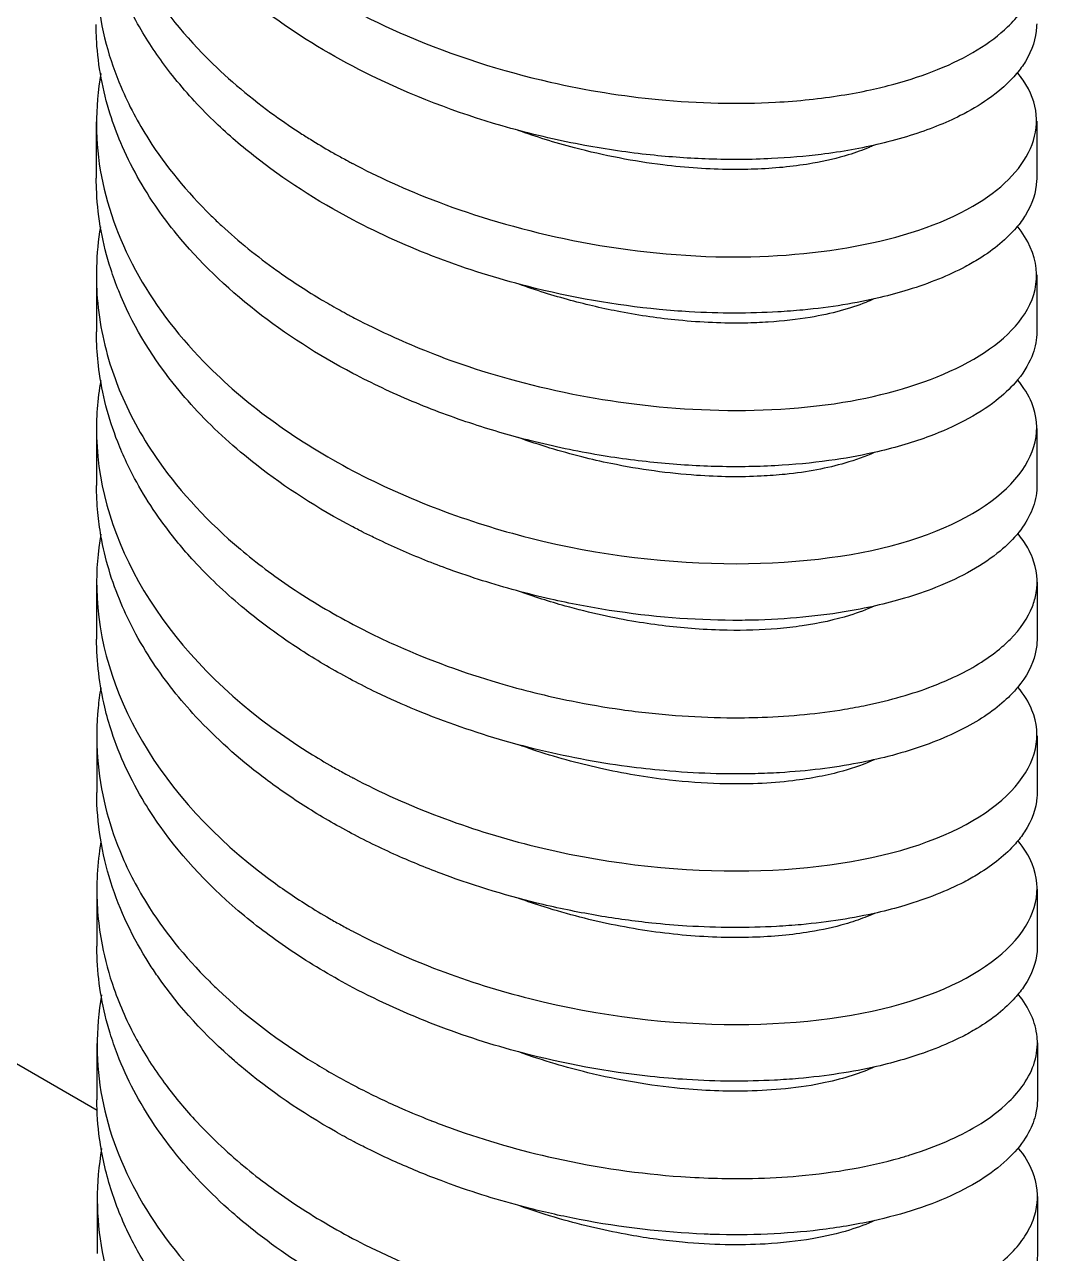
# Model space of a CAD drawing. Header units: millimetres. Extents: x 129 to 6329, y 33 to 3553.
# Drawn here: x 5157.69 to 5179.59, y 2948.26 to 2974.4 of the extents above; entities that cross this region are included whole.
import ezdxf

# ---------------------------------------------------------------- set-up
doc = ezdxf.new("R2010")
doc.units = ezdxf.units.MM
doc.layers.add('vistasIsometricas', color=255, linetype='Continuous')

msp = doc.modelspace()

# ---------------------------------------------------------------- linework, layer by layer
at = {"layer": 'vistasIsometricas', "extrusion": (1e-16, 0.816497, 0.57735)}
for p, q in [((5159.215, 2972.328), (5159.216, 2971.132)), ((5179.215, 2972.343), (5179.216, 2971.147)), ((5176.717, 2970.029), (5176.717, 2970.029)), ((5159.218, 2969.061), (5159.218, 2967.865)), ((5179.218, 2969.076), (5179.218, 2967.88)), ((5159.22, 2965.794), (5159.221, 2964.598)), ((5179.22, 2965.808), (5179.221, 2964.612)), ((5159.235, 2951.304), (5135.016, 2965.263)), ((5159.222, 2962.526), (5159.223, 2961.33)), ((5179.222, 2962.541), (5179.223, 2961.345)), ((5176.724, 2960.227), (5176.724, 2960.227)), ((5159.225, 2959.259), (5159.226, 2958.063)), ((5179.225, 2959.273), (5179.226, 2958.078)), ((5176.726, 2956.959), (5176.726, 2956.959)), ((5159.227, 2955.992), (5159.228, 2954.796)), ((5179.227, 2956.006), (5179.228, 2954.81)), ((5176.729, 2953.692), (5176.729, 2953.692)), ((5159.229, 2952.724), (5159.23, 2951.528)), ((5179.229, 2952.739), (5179.23, 2951.543)), ((5159.421, 2951.196), (5159.421, 2951.196)), ((5176.731, 2950.425), (5176.731, 2950.425)), ((5159.232, 2949.457), (5159.233, 2948.261)), ((5179.232, 2949.471), (5179.233, 2948.276))]:
    msp.add_line(p, q, dxfattribs=at)
at = {"layer": 'vistasIsometricas'}
for points, knots in [([(5159.295, 2983.166), (5159.241, 2982.849), (5159.212, 2982.53), (5159.205, 2981.964), (5159.217, 2981.717), (5159.273, 2981.205), (5159.318, 2980.941), (5159.477, 2980.279), (5159.611, 2979.885), (5159.933, 2979.161), (5160.111, 2978.832), (5160.527, 2978.175), (5160.767, 2977.85), (5161.289, 2977.235), (5161.567, 2976.945), (5162.344, 2976.222), (5162.875, 2975.809), (5164.183, 2974.945), (5164.983, 2974.52), (5166.805, 2973.74), (5167.832, 2973.412), (5169.641, 2973.001), (5170.413, 2972.878), (5172.033, 2972.722), (5172.871, 2972.705), (5174.148, 2972.775), (5174.616, 2972.824), (5175.271, 2972.929), (5175.478, 2972.968), (5175.85, 2973.049), (5176.016, 2973.089), (5176.511, 2973.223), (5176.823, 2973.327), (5177.421, 2973.569), (5177.703, 2973.709), (5178.202, 2974.013), (5178.417, 2974.177), (5178.706, 2974.455), (5178.802, 2974.564), (5179.115, 2974.994), (5179.225, 2975.329), (5179.199, 2975.973), (5179.082, 2976.279), (5178.843, 2976.596), (5178.824, 2976.621), (5178.803, 2976.646)], [0.986184, 0.986184, 0.986184, 0.986184, 1.049109, 1.049109, 1.097887, 1.097887, 1.150325, 1.150325, 1.230075, 1.230075, 1.2993, 1.2993, 1.371016, 1.371016, 1.439399, 1.439399, 1.54825, 1.54825, 1.687071, 1.687071, 1.847913, 1.847913, 1.967292, 1.967292, 2.103686, 2.103686, 2.188011, 2.188011, 2.228727, 2.228727, 2.263426, 2.263426, 2.335534, 2.335534, 2.414435, 2.414435, 2.494312, 2.494312, 2.543727, 2.543727, 2.684457, 2.684457, 2.813941, 2.813941, 2.825064, 2.825064, 2.825064, 2.825064]), ([(5179.214, 2974.414), (5179.214, 2974.394), (5179.213, 2974.373), (5179.201, 2974.103), (5179.121, 2973.855), (5178.921, 2973.528), (5178.859, 2973.442), (5178.627, 2973.164), (5178.42, 2972.98), (5177.997, 2972.686), (5177.803, 2972.571), (5177.274, 2972.304), (5176.917, 2972.161), (5176.32, 2971.974), (5176.108, 2971.916), (5175.494, 2971.769), (5175.074, 2971.694), (5174.29, 2971.596), (5173.938, 2971.565), (5173.144, 2971.527), (5172.7, 2971.523), (5171.836, 2971.553), (5171.419, 2971.582), (5170.537, 2971.676), (5170.071, 2971.743), (5169.079, 2971.927), (5168.554, 2972.047), (5167.052, 2972.464), (5166.093, 2972.819), (5164.487, 2973.59), (5163.824, 2973.971), (5162.928, 2974.592), (5162.655, 2974.797), (5162.115, 2975.24), (5161.851, 2975.478), (5161.444, 2975.883), (5161.291, 2976.046), (5160.745, 2976.667), (5160.401, 2977.145), (5160.032, 2977.793), (5159.951, 2977.948), (5159.637, 2978.601), (5159.46, 2979.111), (5159.306, 2979.828), (5159.273, 2980.028), (5159.223, 2980.464), (5159.209, 2980.699), (5159.209, 2980.935)], [0.567476, 0.567476, 0.567476, 0.567476, 0.57607, 0.57607, 0.680832, 0.680832, 0.718736, 0.718736, 0.805422, 0.805422, 0.865972, 0.865972, 0.955433, 0.955433, 1.001272, 1.001272, 1.083036, 1.083036, 1.145505, 1.145505, 1.21952, 1.21952, 1.285837, 1.285837, 1.358306, 1.358306, 1.439482, 1.439482, 1.592467, 1.592467, 1.710864, 1.710864, 1.765908, 1.765908, 1.824919, 1.824919, 1.86298, 1.86298, 1.967782, 1.967782, 2.000164, 2.000164, 2.103241, 2.103241, 2.143046, 2.143046, 2.189471, 2.189471, 2.189471, 2.189471]), ([(5159.297, 2979.899), (5159.294, 2979.879), (5159.291, 2979.86), (5159.287, 2979.84), (5159.284, 2979.816), (5159.28, 2979.791), (5159.276, 2979.766), (5159.174, 2979.066), (5159.191, 2978.354), (5159.331, 2977.649), (5159.394, 2977.334), (5159.482, 2977.02), (5159.593, 2976.709), (5159.729, 2976.333), (5159.899, 2975.961), (5160.105, 2975.597), (5160.46, 2974.967), (5160.919, 2974.359), (5161.469, 2973.791), (5161.492, 2973.767), (5161.516, 2973.743), (5161.539, 2973.719), (5161.955, 2973.298), (5162.421, 2972.898), (5162.93, 2972.526), (5163.124, 2972.383), (5163.325, 2972.245), (5163.531, 2972.11), (5163.61, 2972.059), (5163.689, 2972.009), (5163.769, 2971.959), (5163.914, 2971.869), (5164.062, 2971.781), (5164.212, 2971.695), (5164.287, 2971.652), (5164.363, 2971.609), (5164.439, 2971.568), (5164.481, 2971.545), (5164.523, 2971.522), (5164.565, 2971.499), (5164.593, 2971.484), (5164.622, 2971.469), (5164.651, 2971.453), (5164.657, 2971.45), (5164.668, 2971.444), (5164.669, 2971.443)], [0.613387844, 0.613387844, 0.613387844, 0.613387844, 0.613412991, 0.613412991, 0.613412991, 0.613445143, 0.613445143, 0.613445143, 0.614350073, 0.614350073, 0.614350073, 0.614755075, 0.614755075, 0.614755075, 0.615245932, 0.615245932, 0.615245932, 0.61609716, 0.61609716, 0.61609716, 0.61613294, 0.61613294, 0.61613294, 0.616768203, 0.616768203, 0.616768203, 0.617011389, 0.617011389, 0.617011389, 0.617103724, 0.617103724, 0.617103724, 0.617271485, 0.617271485, 0.617271485, 0.617355365, 0.617355365, 0.617355365, 0.617401222, 0.617401222, 0.617401222, 0.617432409, 0.617432409, 0.617432409, 0.617439245, 0.617439245, 0.617439245, 0.617439245]), ([(5164.67, 2970.248), (5163.909, 2970.649), (5163.201, 2971.104), (5162.26, 2971.849), (5161.973, 2972.1), (5161.39, 2972.665), (5161.101, 2972.984), (5160.605, 2973.61), (5160.394, 2973.914), (5160.003, 2974.567), (5159.83, 2974.915), (5159.555, 2975.599), (5159.449, 2975.932), (5159.289, 2976.631), (5159.238, 2976.995), (5159.214, 2977.462), (5159.211, 2977.565), (5159.211, 2977.667)], [0.0000107, 0.0000107, 0.0000107, 0.0000107, 0.1322257, 0.1322257, 0.1950146, 0.1950146, 0.2689024, 0.2689024, 0.335293, 0.335293, 0.4077356, 0.4077356, 0.4750069, 0.4750069, 0.5471001, 0.5471001, 0.5672981, 0.5672981, 0.5672981, 0.5672981]), ([(5159.299, 2976.631), (5159.269, 2976.453), (5159.247, 2976.275), (5159.233, 2976.097), (5159.176, 2975.389), (5159.242, 2974.678), (5159.426, 2973.984), (5159.509, 2973.674), (5159.615, 2973.367), (5159.744, 2973.065), (5159.905, 2972.687), (5160.101, 2972.317), (5160.331, 2971.957), (5160.695, 2971.387), (5161.142, 2970.843), (5161.658, 2970.335), (5161.731, 2970.264), (5161.805, 2970.193), (5161.881, 2970.123), (5162.243, 2969.788), (5162.635, 2969.469), (5163.054, 2969.17), (5163.345, 2968.962), (5163.649, 2968.763), (5163.963, 2968.574), (5164.079, 2968.505), (5164.196, 2968.437), (5164.314, 2968.371), (5164.373, 2968.338), (5164.432, 2968.305), (5164.492, 2968.273), (5164.522, 2968.256), (5164.552, 2968.24), (5164.582, 2968.224), (5164.602, 2968.213), (5164.622, 2968.203), (5164.642, 2968.192), (5164.652, 2968.187), (5164.671, 2968.176), (5164.672, 2968.176)], [0.618527821, 0.618527821, 0.618527821, 0.618527821, 0.618786084, 0.618786084, 0.618786084, 0.619810215, 0.619810215, 0.619810215, 0.620266965, 0.620266965, 0.620266965, 0.620838434, 0.620838434, 0.620838434, 0.621743272, 0.621743272, 0.621743272, 0.621870735, 0.621870735, 0.621870735, 0.622481426, 0.622481426, 0.622481426, 0.622907205, 0.622907205, 0.622907205, 0.623063392, 0.623063392, 0.623063392, 0.623141486, 0.623141486, 0.623141486, 0.623180533, 0.623180533, 0.623180533, 0.623206732, 0.623206732, 0.623206732, 0.62321958, 0.62321958, 0.62321958, 0.62321958]), ([(5164.673, 2966.98), (5163.93, 2967.371), (5163.238, 2967.815), (5161.969, 2968.809), (5161.401, 2969.359), (5160.781, 2970.119), (5160.648, 2970.295), (5160.206, 2970.929), (5159.942, 2971.402), (5159.652, 2972.087), (5159.578, 2972.289), (5159.352, 2973.002), (5159.255, 2973.52), (5159.217, 2974.16), (5159.214, 2974.28), (5159.214, 2974.4)], [0.000019, 0.000019, 0.000019, 0.000019, 0.1289687, 0.1289687, 0.2615745, 0.2615745, 0.3005253, 0.3005253, 0.4000007, 0.4000007, 0.4410866, 0.4410866, 0.5438692, 0.5438692, 0.5674851, 0.5674851, 0.5674851, 0.5674851]), ([(5159.314, 2973.362), (5159.187, 2972.634), (5159.187, 2971.895), (5159.326, 2971.167), (5159.602, 2969.72), (5160.403, 2968.32), (5161.61, 2967.118), (5162.46, 2966.272), (5163.508, 2965.523), (5164.674, 2964.909)], [0.624469731, 0.624469731, 0.624469731, 0.624469731, 0.625502405, 0.625502405, 0.625502405, 0.627554822, 0.627554822, 0.627554822, 0.628999912, 0.628999912, 0.628999912, 0.628999912]), ([(5164.669, 2971.443), (5165.173, 2971.178), (5165.783, 2970.892), (5166.506, 2970.619), (5168.027, 2970.045), (5170.111, 2969.522), (5172.389, 2969.463), (5174.371, 2969.412), (5176.492, 2969.746), (5177.858, 2970.536), (5179.029, 2971.213), (5179.591, 2972.234), (5178.927, 2973.215), (5178.891, 2973.27), (5178.85, 2973.324), (5178.805, 2973.378)], [0.61743925, 0.61743925, 0.61743925, 0.61743925, 0.61932295, 0.61932295, 0.61932295, 0.62328359, 0.62328359, 0.62328359, 0.62673181, 0.62673181, 0.62673181, 0.62969147, 0.62969147, 0.62969147, 0.62985599, 0.62985599, 0.62985599, 0.62985599]), ([(5175.75, 2971.831), (5175.717, 2971.816), (5175.684, 2971.801), (5175.514, 2971.729), (5175.367, 2971.676), (5174.979, 2971.557), (5174.727, 2971.497), (5174.096, 2971.386), (5173.703, 2971.344), (5173.094, 2971.318), (5172.902, 2971.315), (5172.245, 2971.321), (5171.762, 2971.353), (5170.651, 2971.49), (5170.019, 2971.611), (5169.176, 2971.833), (5168.97, 2971.892), (5168.571, 2972.017), (5168.378, 2972.081), (5168.187, 2972.15)], [-23.0186781, -23.0186781, -23.0186781, -23.0186781, -23.008144, -23.008144, -22.9662917, -22.9662917, -22.9059997, -22.9059997, -22.8265313, -22.8265313, -22.7912406, -22.7912406, -22.7090857, -22.7090857, -22.6082469, -22.6082469, -22.5755656, -22.5755656, -22.544955, -22.544955, -22.544955, -22.544955]), ([(5164.675, 2963.713), (5163.93, 2964.105), (5163.239, 2964.549), (5162.62, 2965.034), (5162.162, 2965.392), (5161.743, 2965.773), (5161.369, 2966.172), (5161.186, 2966.367), (5161.013, 2966.566), (5160.852, 2966.769), (5160.354, 2967.396), (5159.964, 2968.058), (5159.692, 2968.734), (5159.63, 2968.889), (5159.574, 2969.045), (5159.524, 2969.201), (5159.351, 2969.739), (5159.251, 2970.285), (5159.224, 2970.828), (5159.219, 2970.929), (5159.216, 2971.031), (5159.216, 2971.132)], [0.368884271, 0.368884271, 0.368884271, 0.368884271, 0.369589807, 0.369589807, 0.369589807, 0.370112002, 0.370112002, 0.370112002, 0.370367886, 0.370367886, 0.370367886, 0.371158874, 0.371158874, 0.371158874, 0.371339734, 0.371339734, 0.371339734, 0.371963461, 0.371963461, 0.371963461, 0.372080143, 0.372080143, 0.372080143, 0.372080143]), ([(5179.216, 2971.147), (5179.216, 2971.123), (5179.215, 2971.098), (5179.201, 2970.829), (5179.122, 2970.585), (5178.921, 2970.256), (5178.854, 2970.165), (5178.579, 2969.842), (5178.315, 2969.62), (5177.895, 2969.359), (5177.796, 2969.303), (5177.342, 2969.062), (5176.936, 2968.896), (5176.291, 2968.698), (5176.093, 2968.644), (5175.38, 2968.474), (5174.828, 2968.384), (5174.066, 2968.311), (5173.89, 2968.298), (5173.109, 2968.253), (5172.477, 2968.253), (5171.613, 2968.304), (5171.399, 2968.32), (5170.261, 2968.429), (5169.317, 2968.592), (5167.738, 2968.997), (5167.104, 2969.197), (5165.858, 2969.669), (5165.25, 2969.942), (5164.67, 2970.248)], [3.811351, 3.811351, 3.811351, 3.811351, 3.821577, 3.821577, 3.924546, 3.924546, 3.964824, 3.964824, 4.070022, 4.070022, 4.100213, 4.100213, 4.202612, 4.202612, 4.245433, 4.245433, 4.35076, 4.35076, 4.381723, 4.381723, 4.486147, 4.486147, 4.52024, 4.52024, 4.665808, 4.665808, 4.765434, 4.765434, 4.866202, 4.866202, 4.866202, 4.866202]), ([(5159.304, 2970.097), (5159.256, 2969.812), (5159.228, 2969.526), (5159.216, 2969.084), (5159.217, 2968.927), (5159.25, 2968.238), (5159.345, 2967.707), (5159.573, 2966.973), (5159.65, 2966.763), (5159.949, 2966.055), (5160.221, 2965.569), (5161.021, 2964.435), (5161.603, 2963.811), (5162.622, 2962.951), (5162.986, 2962.677), (5163.785, 2962.141), (5164.222, 2961.881), (5164.983, 2961.48), (5165.298, 2961.327), (5166.313, 2960.876), (5167.033, 2960.613), (5168.282, 2960.245), (5168.802, 2960.117), (5169.678, 2959.941), (5170.033, 2959.88), (5170.773, 2959.775), (5171.157, 2959.734), (5171.904, 2959.677), (5172.268, 2959.661), (5172.878, 2959.654), (5173.128, 2959.657), (5173.993, 2959.687), (5174.582, 2959.745), (5175.288, 2959.862), (5175.442, 2959.891), (5176.107, 2960.029), (5176.578, 2960.165), (5177.154, 2960.386), (5177.304, 2960.449), (5177.831, 2960.696), (5178.159, 2960.899), (5178.505, 2961.184), (5178.58, 2961.252), (5178.87, 2961.545), (5179.029, 2961.781), (5179.16, 2962.117), (5179.186, 2962.213), (5179.245, 2962.559), (5179.218, 2962.811), (5179.096, 2963.128), (5179.063, 2963.198), (5178.966, 2963.372), (5178.896, 2963.475), (5178.813, 2963.576)], [0.98658, 0.98658, 0.98658, 0.98658, 1.043103, 1.043103, 1.073911, 1.073911, 1.179237, 1.179237, 1.221855, 1.221855, 1.324295, 1.324295, 1.469879, 1.469879, 1.543273, 1.543273, 1.622291, 1.622291, 1.675613, 1.675613, 1.790552, 1.790552, 1.871043, 1.871043, 1.926062, 1.926062, 1.986357, 1.986357, 2.045007, 2.045007, 2.086801, 2.086801, 2.19212, 2.19212, 2.222308, 2.222308, 2.325686, 2.325686, 2.3642, 2.3642, 2.4691, 2.4691, 2.500997, 2.500997, 2.603915, 2.603915, 2.644413, 2.644413, 2.749635, 2.749635, 2.779634, 2.779634, 2.825029, 2.825029, 2.825029, 2.825029]), ([(5164.672, 2968.176), (5164.756, 2968.132), (5164.974, 2968.015), (5165.341, 2967.844), (5166.063, 2967.506), (5167.391, 2966.932), (5169.349, 2966.541), (5170.987, 2966.213), (5173.101, 2966.042), (5175.092, 2966.365), (5176.839, 2966.649), (5178.462, 2967.345), (5179.017, 2968.343), (5179.322, 2968.89), (5179.281, 2969.526), (5178.798, 2970.117)], [0.62321958, 0.62321958, 0.62321958, 0.62321958, 0.62524104, 0.62524104, 0.62524104, 0.62921802, 0.62921802, 0.62921802, 0.6325443, 0.6325443, 0.6325443, 0.63546241, 0.63546241, 0.63546241, 0.63706215, 0.63706215, 0.63706215, 0.63706215]), ([(5175.753, 2968.564), (5175.698, 2968.539), (5175.641, 2968.514), (5175.25, 2968.357), (5174.852, 2968.248), (5174.12, 2968.125), (5173.822, 2968.091), (5173.345, 2968.06), (5173.179, 2968.053), (5172.561, 2968.043), (5172.087, 2968.062), (5171.193, 2968.15), (5170.78, 2968.209), (5170.011, 2968.356), (5169.658, 2968.437), (5168.931, 2968.634), (5168.558, 2968.75), (5168.189, 2968.882)], [-22.3950255, -22.3950255, -22.3950255, -22.3950255, -22.3774058, -22.3774058, -22.277911, -22.277911, -22.2170143, -22.2170143, -22.1857436, -22.1857436, -22.1035595, -22.1035595, -22.036431, -22.036431, -21.9803303, -21.9803303, -21.9212771, -21.9212771, -21.9212771, -21.9212771]), ([(5179.223, 2961.345), (5179.223, 2961.33), (5179.223, 2961.316), (5179.219, 2961.205), (5179.206, 2961.11), (5179.124, 2960.771), (5178.998, 2960.531), (5178.75, 2960.229), (5178.684, 2960.159), (5178.38, 2959.863), (5178.083, 2959.651), (5177.619, 2959.402), (5177.507, 2959.347), (5176.997, 2959.114), (5176.549, 2958.959), (5175.847, 2958.779), (5175.634, 2958.732), (5174.895, 2958.591), (5174.336, 2958.522), (5173.577, 2958.477), (5173.404, 2958.469), (5172.605, 2958.449), (5171.956, 2958.47), (5171.031, 2958.553), (5170.77, 2958.582), (5169.848, 2958.706), (5169.183, 2958.832), (5168.317, 2959.047), (5168.114, 2959.101), (5167.269, 2959.343), (5166.636, 2959.562), (5165.735, 2959.934), (5165.454, 2960.06), (5164.833, 2960.359), (5164.497, 2960.537), (5163.842, 2960.915), (5163.524, 2961.116), (5162.899, 2961.549), (5162.593, 2961.781), (5161.938, 2962.332), (5161.599, 2962.655), (5161.061, 2963.242), (5160.849, 2963.499), (5160.341, 2964.189), (5160.075, 2964.631), (5159.792, 2965.231), (5159.729, 2965.377), (5159.473, 2966.029), (5159.339, 2966.544), (5159.245, 2967.266), (5159.228, 2967.468), (5159.22, 2967.735), (5159.218, 2967.8), (5159.218, 2967.865)], [0.567463, 0.567463, 0.567463, 0.567463, 0.573607, 0.573607, 0.613761, 0.613761, 0.716756, 0.716756, 0.748897, 0.748897, 0.853746, 0.853746, 0.885178, 0.885178, 0.990473, 0.990473, 1.033932, 1.033932, 1.13619, 1.13619, 1.16578, 1.16578, 1.271048, 1.271048, 1.312064, 1.312064, 1.414862, 1.414862, 1.446392, 1.446392, 1.546781, 1.546781, 1.593475, 1.593475, 1.651867, 1.651867, 1.710844, 1.710844, 1.77283, 1.77283, 1.851273, 1.851273, 1.909441, 1.909441, 2.003526, 2.003526, 2.033537, 2.033537, 2.136612, 2.136612, 2.176423, 2.176423, 2.189279, 2.189279, 2.189279, 2.189279]), ([(5179.218, 2967.88), (5179.218, 2967.855), (5179.218, 2967.83), (5179.208, 2967.648), (5179.172, 2967.491), (5179.032, 2967.146), (5178.915, 2966.961), (5178.643, 2966.65), (5178.505, 2966.522), (5178.153, 2966.246), (5177.928, 2966.103), (5177.451, 2965.853), (5177.207, 2965.744), (5176.603, 2965.518), (5176.231, 2965.407), (5175.544, 2965.247), (5175.243, 2965.19), (5174.567, 2965.09), (5174.19, 2965.05), (5173.39, 2964.999), (5172.967, 2964.989), (5172.109, 2965.004), (5171.675, 2965.028), (5170.798, 2965.11), (5170.355, 2965.167), (5169.428, 2965.323), (5168.944, 2965.424), (5168.052, 2965.648), (5167.645, 2965.766), (5166.799, 2966.043), (5166.362, 2966.205), (5165.502, 2966.566), (5165.081, 2966.765), (5164.673, 2966.98)], [2.18943, 2.18943, 2.18943, 2.18943, 2.1998, 2.1998, 2.265985, 2.265985, 2.346685, 2.346685, 2.406576, 2.406576, 2.480258, 2.480258, 2.544817, 2.544817, 2.62746, 2.62746, 2.686631, 2.686631, 2.754744, 2.754744, 2.825901, 2.825901, 2.895529, 2.895529, 2.964579, 2.964579, 3.039396, 3.039396, 3.102958, 3.102958, 3.172931, 3.172931, 3.243811, 3.243811, 3.243811, 3.243811]), ([(5159.31, 2966.827), (5159.241, 2966.43), (5159.211, 2966.027), (5159.222, 2965.621), (5159.286, 2963.429), (5160.605, 2961.163), (5162.948, 2959.45), (5163.188, 2959.274), (5163.439, 2959.104), (5163.698, 2958.94), (5163.855, 2958.841), (5164.016, 2958.744), (5164.179, 2958.65), (5164.261, 2958.602), (5164.344, 2958.556), (5164.427, 2958.51), (5164.469, 2958.487), (5164.51, 2958.464), (5164.552, 2958.441), (5164.573, 2958.43), (5164.594, 2958.419), (5164.615, 2958.408), (5164.637, 2958.396), (5164.666, 2958.381), (5164.679, 2958.374)], [0.637704336, 0.637704336, 0.637704336, 0.637704336, 0.638079176, 0.638079176, 0.638079176, 0.640101345, 0.640101345, 0.640101345, 0.640308993, 0.640308993, 0.640308993, 0.640434801, 0.640434801, 0.640434801, 0.640497705, 0.640497705, 0.640497705, 0.640529158, 0.640529158, 0.640529158, 0.640544884, 0.640544884, 0.640544884, 0.64056061, 0.64056061, 0.64056061, 0.64056061]), ([(5164.674, 2964.909), (5165.84, 2964.294), (5167.125, 2963.813), (5168.43, 2963.482), (5171.411, 2962.726), (5174.474, 2962.79), (5176.518, 2963.428), (5178.572, 2964.069), (5179.555, 2965.263), (5179.11, 2966.352), (5179.041, 2966.52), (5178.94, 2966.684), (5178.809, 2966.843)], [0.628999912, 0.628999912, 0.628999912, 0.628999912, 0.630444999, 0.630444999, 0.630444999, 0.633746291, 0.633746291, 0.633746291, 0.637063105, 0.637063105, 0.637063105, 0.637572959, 0.637572959, 0.637572959, 0.637572959]), ([(5175.755, 2965.296), (5175.573, 2965.213), (5175.366, 2965.137), (5174.766, 2964.963), (5174.339, 2964.881), (5173.699, 2964.816), (5173.529, 2964.803), (5172.921, 2964.773), (5172.46, 2964.777), (5171.393, 2964.852), (5170.782, 2964.934), (5169.953, 2965.105), (5169.747, 2965.152), (5169.089, 2965.318), (5168.638, 2965.455), (5168.191, 2965.615)], [-23.0157319, -23.0157319, -23.0157319, -23.0157319, -22.9568264, -22.9568264, -22.8610288, -22.8610288, -22.8278469, -22.8278469, -22.7455973, -22.7455973, -22.6461105, -22.6461105, -22.613303, -22.613303, -22.541878, -22.541878, -22.541878, -22.541878]), ([(5179.226, 2958.078), (5179.226, 2958.04), (5179.224, 2958.003), (5179.201, 2957.716), (5179.111, 2957.468), (5178.899, 2957.143), (5178.834, 2957.058), (5178.559, 2956.745), (5178.293, 2956.529), (5177.874, 2956.272), (5177.774, 2956.216), (5177.304, 2955.971), (5176.882, 2955.803), (5176.22, 2955.606), (5176.024, 2955.554), (5175.322, 2955.393), (5174.781, 2955.307), (5174.033, 2955.238), (5173.858, 2955.226), (5173.071, 2955.182), (5172.434, 2955.184), (5171.53, 2955.241), (5171.281, 2955.261), (5170.655, 2955.327), (5170.278, 2955.379), (5169.506, 2955.509), (5169.111, 2955.589), (5168.006, 2955.851), (5167.299, 2956.063), (5166.272, 2956.444), (5165.939, 2956.58), (5165.261, 2956.882), (5164.917, 2957.05), (5164.249, 2957.409), (5163.925, 2957.598), (5163.319, 2957.987), (5163.035, 2958.185), (5162.238, 2958.791), (5161.759, 2959.221), (5160.996, 2960.044), (5160.692, 2960.426), (5160.276, 2961.05), (5160.137, 2961.283), (5159.914, 2961.707), (5159.824, 2961.896), (5159.544, 2962.558), (5159.401, 2963.038), (5159.287, 2963.688), (5159.264, 2963.853), (5159.23, 2964.211), (5159.221, 2964.404), (5159.221, 2964.598)], [0.567516, 0.567516, 0.567516, 0.567516, 0.583253, 0.583253, 0.687983, 0.687983, 0.725751, 0.725751, 0.829304, 0.829304, 0.859602, 0.859602, 0.964923, 0.964923, 1.006866, 1.006866, 1.109455, 1.109455, 1.140315, 1.140315, 1.245405, 1.245405, 1.284957, 1.284957, 1.343804, 1.343804, 1.404748, 1.404748, 1.515161, 1.515161, 1.569371, 1.569371, 1.627713, 1.627713, 1.686072, 1.686072, 1.741085, 1.741085, 1.847712, 1.847712, 1.933306, 1.933306, 1.982862, 1.982862, 2.022054, 2.022054, 2.118578, 2.118578, 2.151168, 2.151168, 2.189346, 2.189346, 2.189346, 2.189346]), ([(5179.221, 2964.612), (5179.221, 2964.455), (5179.194, 2964.296), (5179.138, 2964.139), (5179.036, 2963.848), (5178.837, 2963.561), (5178.542, 2963.292), (5178.508, 2963.261), (5178.472, 2963.23), (5178.435, 2963.2), (5178.089, 2962.911), (5177.628, 2962.646), (5177.063, 2962.423), (5176.857, 2962.342), (5176.636, 2962.266), (5176.402, 2962.196), (5176.01, 2962.08), (5175.582, 2961.982), (5175.121, 2961.906), (5174.477, 2961.8), (5173.769, 2961.738), (5173.018, 2961.728), (5172.929, 2961.727), (5172.84, 2961.727), (5172.75, 2961.727), (5171.915, 2961.731), (5171.029, 2961.799), (5170.123, 2961.94), (5169.709, 2962.005), (5169.291, 2962.085), (5168.872, 2962.18), (5168.391, 2962.29), (5167.908, 2962.42), (5167.43, 2962.571), (5167.195, 2962.645), (5166.962, 2962.724), (5166.729, 2962.808), (5166.377, 2962.936), (5166.028, 2963.075), (5165.685, 2963.226), (5165.513, 2963.302), (5165.343, 2963.38), (5165.175, 2963.461), (5165.09, 2963.502), (5165.007, 2963.543), (5164.923, 2963.585), (5164.904, 2963.594), (5164.886, 2963.604), (5164.867, 2963.613), (5164.844, 2963.625), (5164.821, 2963.637), (5164.799, 2963.648), (5164.757, 2963.67), (5164.714, 2963.692), (5164.675, 2963.713)], [0.363068469, 0.363068469, 0.363068469, 0.363068469, 0.363463324, 0.363463324, 0.363463324, 0.364193404, 0.364193404, 0.364193404, 0.364277891, 0.364277891, 0.364277891, 0.365074692, 0.365074692, 0.365074692, 0.36536612, 0.36536612, 0.36536612, 0.365854856, 0.365854856, 0.365854856, 0.366538837, 0.366538837, 0.366538837, 0.366619345, 0.366619345, 0.366619345, 0.367369089, 0.367369089, 0.367369089, 0.367711554, 0.367711554, 0.367711554, 0.368104918, 0.368104918, 0.368104918, 0.368297912, 0.368297912, 0.368297912, 0.368591091, 0.368591091, 0.368591091, 0.368737681, 0.368737681, 0.368737681, 0.368810976, 0.368810976, 0.368810976, 0.368827566, 0.368827566, 0.368827566, 0.368847623, 0.368847623, 0.368847623, 0.368884271, 0.368884271, 0.368884271, 0.368884271]), ([(5159.312, 2963.56), (5159.246, 2963.18), (5159.216, 2962.796), (5159.224, 2962.407), (5159.267, 2960.224), (5160.557, 2957.957), (5162.881, 2956.234), (5163.14, 2956.041), (5163.411, 2955.855), (5163.693, 2955.677), (5163.852, 2955.577), (5164.013, 2955.48), (5164.178, 2955.384), (5164.26, 2955.337), (5164.344, 2955.29), (5164.427, 2955.244), (5164.469, 2955.22), (5164.512, 2955.197), (5164.554, 2955.175), (5164.575, 2955.163), (5164.596, 2955.152), (5164.617, 2955.14), (5164.639, 2955.129), (5164.67, 2955.112), (5164.681, 2955.107)], [0.643889609, 0.643889609, 0.643889609, 0.643889609, 0.644197789, 0.644197789, 0.644197789, 0.645930356, 0.645930356, 0.645930356, 0.646123824, 0.646123824, 0.646123824, 0.646232414, 0.646232414, 0.646232414, 0.646286709, 0.646286709, 0.646286709, 0.646313857, 0.646313857, 0.646313857, 0.64632743, 0.64632743, 0.64632743, 0.646341004, 0.646341004, 0.646341004, 0.646341004]), ([(5175.757, 2962.029), (5175.6, 2961.957), (5175.425, 2961.891), (5174.935, 2961.739), (5174.597, 2961.663), (5174.055, 2961.585), (5173.878, 2961.565), (5173.36, 2961.521), (5173.005, 2961.509), (5172.411, 2961.519), (5172.183, 2961.529), (5171.542, 2961.575), (5171.12, 2961.625), (5170.454, 2961.736), (5170.215, 2961.782), (5169.713, 2961.893), (5169.45, 2961.958), (5168.855, 2962.124), (5168.523, 2962.23), (5168.194, 2962.348)], [-29.8647617, -29.8647617, -29.8647617, -29.8647617, -29.8140011, -29.8140011, -29.7349114, -29.7349114, -29.6987332, -29.6987332, -29.6326625, -29.6326625, -29.5930646, -29.5930646, -29.5236275, -29.5236275, -29.4853933, -29.4853933, -29.4437604, -29.4437604, -29.3911339, -29.3911339, -29.3911339, -29.3911339]), ([(5164.682, 2953.911), (5164.255, 2954.136), (5163.843, 2954.379), (5163.07, 2954.891), (5162.707, 2955.159), (5161.662, 2956.025), (5161.057, 2956.665), (5160.455, 2957.514), (5160.346, 2957.68), (5159.948, 2958.336), (5159.714, 2958.84), (5159.488, 2959.529), (5159.438, 2959.704), (5159.281, 2960.36), (5159.224, 2960.845), (5159.223, 2961.33)], [0.0000169, 0.0000169, 0.0000169, 0.0000169, 0.0742836, 0.0742836, 0.1466815, 0.1466815, 0.296534, 0.296534, 0.332467, 0.332467, 0.4364564, 0.4364564, 0.4716083, 0.4716083, 0.5674657, 0.5674657, 0.5674657, 0.5674657]), ([(5159.311, 2960.295), (5159.287, 2960.152), (5159.268, 2960.01), (5159.254, 2959.867), (5159.185, 2959.161), (5159.238, 2958.45), (5159.411, 2957.752), (5159.488, 2957.441), (5159.59, 2957.133), (5159.714, 2956.829), (5159.868, 2956.451), (5160.058, 2956.08), (5160.281, 2955.719), (5160.643, 2955.133), (5161.094, 2954.572), (5161.62, 2954.049), (5161.679, 2953.99), (5161.739, 2953.931), (5161.801, 2953.873), (5162.404, 2953.3), (5163.099, 2952.774), (5163.86, 2952.308), (5164.127, 2952.144), (5164.402, 2951.988), (5164.684, 2951.839)], [0.647591194, 0.647591194, 0.647591194, 0.647591194, 0.647792501, 0.647792501, 0.647792501, 0.648787375, 0.648787375, 0.648787375, 0.64923112, 0.64923112, 0.64923112, 0.649782275, 0.649782275, 0.649782275, 0.650676206, 0.650676206, 0.650676206, 0.650777145, 0.650777145, 0.650777145, 0.65177202, 0.65177202, 0.65177202, 0.652121291, 0.652121291, 0.652121291, 0.652121291]), ([(5164.679, 2958.374), (5165.845, 2957.759), (5167.129, 2957.278), (5168.434, 2956.947), (5171.416, 2956.191), (5174.479, 2956.255), (5176.523, 2956.893), (5178.577, 2957.534), (5179.559, 2958.729), (5179.114, 2959.818), (5179.046, 2959.985), (5178.945, 2960.149), (5178.814, 2960.309)], [0.64056061, 0.64056061, 0.64056061, 0.64056061, 0.642005697, 0.642005697, 0.642005697, 0.645306992, 0.645306992, 0.645306992, 0.648623808, 0.648623808, 0.648623808, 0.649133612, 0.649133612, 0.649133612, 0.649133612]), ([(5175.76, 2958.762), (5175.563, 2958.671), (5175.339, 2958.59), (5174.773, 2958.432), (5174.417, 2958.362), (5173.553, 2958.258), (5173.031, 2958.235), (5172.129, 2958.262), (5171.771, 2958.288), (5170.919, 2958.385), (5170.422, 2958.468), (5169.446, 2958.687), (5168.971, 2958.818), (5168.398, 2959.01), (5168.297, 2959.044), (5168.196, 2959.081)], [-25.5090179, -25.5090179, -25.5090179, -25.5090179, -25.4455306, -25.4455306, -25.3651091, -25.3651091, -25.2673012, -25.2673012, -25.2064979, -25.2064979, -25.1264108, -25.1264108, -25.0512873, -25.0512873, -25.0351992, -25.0351992, -25.0351992, -25.0351992]), ([(5164.685, 2950.643), (5164.556, 2950.711), (5164.428, 2950.781), (5164.301, 2950.853), (5163.591, 2951.254), (5162.902, 2951.721), (5162.27, 2952.257), (5162.231, 2952.29), (5162.193, 2952.322), (5162.155, 2952.356), (5161.54, 2952.891), (5160.983, 2953.493), (5160.523, 2954.155), (5160.46, 2954.245), (5160.399, 2954.337), (5160.34, 2954.43), (5159.995, 2954.972), (5159.716, 2955.552), (5159.524, 2956.161), (5159.428, 2956.464), (5159.354, 2956.775), (5159.303, 2957.092), (5159.252, 2957.41), (5159.226, 2957.735), (5159.226, 2958.063)], [0.345762945, 0.345762945, 0.345762945, 0.345762945, 0.34602427, 0.34602427, 0.34602427, 0.347480393, 0.347480393, 0.347480393, 0.347568867, 0.347568867, 0.347568867, 0.349001521, 0.349001521, 0.349001521, 0.349197842, 0.349197842, 0.349197842, 0.350343532, 0.350343532, 0.350343532, 0.350915291, 0.350915291, 0.350915291, 0.351490546, 0.351490546, 0.351490546, 0.351490546]), ([(5159.314, 2957.027), (5159.298, 2956.936), (5159.285, 2956.845), (5159.246, 2956.527), (5159.23, 2956.299), (5159.222, 2955.653), (5159.26, 2955.237), (5159.399, 2954.51), (5159.483, 2954.2), (5159.719, 2953.527), (5159.879, 2953.167), (5160.244, 2952.499), (5160.441, 2952.191), (5160.859, 2951.623), (5161.074, 2951.362), (5161.625, 2950.763), (5161.975, 2950.432), (5162.693, 2949.834), (5163.055, 2949.565), (5163.855, 2949.034), (5164.295, 2948.775), (5165.614, 2948.089), (5166.532, 2947.715), (5168.149, 2947.208), (5168.829, 2947.038), (5169.71, 2946.869), (5169.911, 2946.834), (5170.785, 2946.697), (5171.45, 2946.631), (5172.304, 2946.593), (5172.508, 2946.588), (5173.336, 2946.582), (5173.937, 2946.614), (5174.716, 2946.702), (5174.923, 2946.731), (5175.671, 2946.854), (5176.177, 2946.975), (5176.771, 2947.169), (5176.905, 2947.217), (5177.45, 2947.428), (5177.813, 2947.612), (5178.238, 2947.895), (5178.349, 2947.977), (5178.714, 2948.282), (5178.913, 2948.518), (5179.081, 2948.83), (5179.113, 2948.9), (5179.229, 2949.211), (5179.254, 2949.456), (5179.195, 2949.802), (5179.166, 2949.903), (5179.057, 2950.176), (5178.956, 2950.344), (5178.822, 2950.507)], [0.986394, 0.986394, 0.986394, 0.986394, 1.004451, 1.004451, 1.049461, 1.049461, 1.131688, 1.131688, 1.193961, 1.193961, 1.268059, 1.268059, 1.334326, 1.334326, 1.393313, 1.393313, 1.473892, 1.473892, 1.54641, 1.54641, 1.625748, 1.625748, 1.774585, 1.774585, 1.879898, 1.879898, 1.911039, 1.911039, 2.015639, 2.015639, 2.048923, 2.048923, 2.152294, 2.152294, 2.19081, 2.19081, 2.295706, 2.295706, 2.327597, 2.327597, 2.430508, 2.430508, 2.47101, 2.47101, 2.576227, 2.576227, 2.606218, 2.606218, 2.708556, 2.708556, 2.751625, 2.751625, 2.824754, 2.824754, 2.824754, 2.824754]), ([(5164.681, 2955.107), (5165.848, 2954.492), (5167.132, 2954.011), (5168.437, 2953.68), (5171.418, 2952.924), (5174.481, 2952.988), (5176.526, 2953.626), (5178.58, 2954.267), (5179.562, 2955.461), (5179.117, 2956.55), (5179.048, 2956.718), (5178.948, 2956.882), (5178.816, 2957.041)], [0.646341004, 0.646341004, 0.646341004, 0.646341004, 0.647786087, 0.647786087, 0.647786087, 0.651087378, 0.651087378, 0.651087378, 0.65440419, 0.65440419, 0.65440419, 0.654913949, 0.654913949, 0.654913949, 0.654913949]), ([(5175.762, 2955.494), (5175.697, 2955.465), (5175.63, 2955.436), (5175.429, 2955.357), (5175.288, 2955.309), (5174.909, 2955.2), (5174.659, 2955.144), (5174.015, 2955.037), (5173.606, 2954.998), (5172.952, 2954.978), (5172.73, 2954.977), (5172.262, 2954.99), (5172.017, 2955.004), (5171.278, 2955.068), (5170.773, 2955.139), (5169.755, 2955.342), (5169.246, 2955.472), (5168.558, 2955.688), (5168.378, 2955.749), (5168.199, 2955.813)], [-24.8852405, -24.8852405, -24.8852405, -24.8852405, -24.8644003, -24.8644003, -24.8257062, -24.8257062, -24.76687, -24.76687, -24.6852732, -24.6852732, -24.6450788, -24.6450788, -24.6029845, -24.6029845, -24.5207409, -24.5207409, -24.4402697, -24.4402697, -24.4115675, -24.4115675, -24.4115675, -24.4115675]), ([(5179.233, 2948.276), (5179.233, 2948.117), (5179.205, 2947.959), (5179.115, 2947.704), (5179.07, 2947.606), (5178.872, 2947.268), (5178.663, 2947.034), (5178.312, 2946.754), (5178.228, 2946.693), (5177.836, 2946.429), (5177.474, 2946.242), (5176.902, 2946.019), (5176.739, 2945.961), (5176.108, 2945.761), (5175.598, 2945.642), (5174.88, 2945.529), (5174.71, 2945.506), (5173.973, 2945.421), (5173.376, 2945.388), (5172.507, 2945.392), (5172.257, 2945.398), (5171.35, 2945.443), (5170.679, 2945.514), (5169.81, 2945.656), (5169.618, 2945.691), (5168.765, 2945.858), (5168.105, 2946.025), (5167.178, 2946.317), (5166.905, 2946.41), (5165.977, 2946.754), (5165.34, 2947.035), (5164.551, 2947.447), (5164.373, 2947.545), (5163.612, 2947.983), (5163.063, 2948.354), (5162.403, 2948.878), (5162.251, 2949.005), (5161.637, 2949.546), (5161.219, 2949.984), (5160.714, 2950.622), (5160.581, 2950.803), (5160.131, 2951.472), (5159.866, 2951.974), (5159.609, 2952.64), (5159.557, 2952.791), (5159.354, 2953.452), (5159.262, 2953.968), (5159.231, 2954.59), (5159.228, 2954.693), (5159.228, 2954.796)], [18.408389, 18.408389, 18.408389, 18.408389, 18.474966, 18.474966, 18.516718, 18.516718, 18.622034, 18.622034, 18.652193, 18.652193, 18.755521, 18.755521, 18.794247, 18.794247, 18.899191, 18.899191, 18.930867, 18.930867, 19.033715, 19.033715, 19.07452, 19.07452, 19.179774, 19.179774, 19.209511, 19.209511, 19.311787, 19.311787, 19.355168, 19.355168, 19.460471, 19.460471, 19.49185, 19.49185, 19.59666, 19.59666, 19.629002, 19.629002, 19.732067, 19.732067, 19.771929, 19.771929, 19.87707, 19.87707, 19.907637, 19.907637, 20.010145, 20.010145, 20.030387, 20.030387, 20.030387, 20.030387]), ([(5179.228, 2954.81), (5179.228, 2954.768), (5179.226, 2954.727), (5179.2, 2954.439), (5179.111, 2954.195), (5178.898, 2953.87), (5178.83, 2953.782), (5178.546, 2953.464), (5178.275, 2953.245), (5177.842, 2952.985), (5177.738, 2952.927), (5177.268, 2952.688), (5176.853, 2952.525), (5176.204, 2952.334), (5176.01, 2952.283), (5175.297, 2952.12), (5174.74, 2952.033), (5173.98, 2951.967), (5173.81, 2951.955), (5173.042, 2951.915), (5172.418, 2951.918), (5171.518, 2951.974), (5171.256, 2951.996), (5170.089, 2952.122), (5169.168, 2952.29), (5167.639, 2952.695), (5167.031, 2952.89), (5165.832, 2953.35), (5165.244, 2953.615), (5164.682, 2953.911)], [20.030529, 20.030529, 20.030529, 20.030529, 20.048085, 20.048085, 20.151333, 20.151333, 20.190406, 20.190406, 20.295418, 20.295418, 20.326743, 20.326743, 20.429481, 20.429481, 20.470778, 20.470778, 20.576073, 20.576073, 20.605882, 20.605882, 20.708585, 20.708585, 20.750037, 20.750037, 20.892101, 20.892101, 20.987749, 20.987749, 21.085343, 21.085343, 21.085343, 21.085343]), ([(5159.328, 2953.758), (5159.201, 2953.029), (5159.201, 2952.291), (5159.34, 2951.563), (5159.616, 2950.116), (5160.417, 2948.716), (5161.624, 2947.514), (5162.474, 2946.668), (5163.522, 2945.919), (5164.688, 2945.305)], [0.659151809, 0.659151809, 0.659151809, 0.659151809, 0.660184503, 0.660184503, 0.660184503, 0.662236914, 0.662236914, 0.662236914, 0.663682001, 0.663682001, 0.663682001, 0.663682001]), ([(5164.684, 2951.839), (5164.717, 2951.822), (5164.788, 2951.785), (5164.841, 2951.758), (5165.128, 2951.611), (5165.42, 2951.472), (5165.717, 2951.342), (5165.913, 2951.257), (5166.11, 2951.175), (5166.309, 2951.097), (5166.467, 2951.034), (5166.626, 2950.975), (5166.786, 2950.917), (5167.507, 2950.658), (5168.243, 2950.448), (5168.973, 2950.286), (5169.883, 2950.083), (5170.786, 2949.956), (5171.649, 2949.895), (5172.173, 2949.859), (5172.683, 2949.847), (5173.173, 2949.857), (5173.51, 2949.865), (5173.837, 2949.883), (5174.153, 2949.91), (5174.947, 2949.98), (5175.669, 2950.112), (5176.299, 2950.29), (5176.383, 2950.314), (5176.466, 2950.339), (5176.548, 2950.365), (5177.086, 2950.534), (5177.55, 2950.739), (5177.931, 2950.966), (5178.206, 2951.13), (5178.437, 2951.306), (5178.625, 2951.489), (5178.745, 2951.606), (5178.847, 2951.726), (5178.931, 2951.848), (5179.153, 2952.17), (5179.249, 2952.504), (5179.226, 2952.832), (5179.225, 2952.844), (5179.224, 2952.857), (5179.223, 2952.869), (5179.193, 2953.182), (5179.054, 2953.489), (5178.82, 2953.774)], [0.652121293, 0.652121293, 0.652121293, 0.652121293, 0.652161991, 0.652161991, 0.652161991, 0.652384248, 0.652384248, 0.652384248, 0.652530585, 0.652530585, 0.652530585, 0.652647204, 0.652647204, 0.652647204, 0.653173117, 0.653173117, 0.653173117, 0.653827672, 0.653827672, 0.653827672, 0.654224943, 0.654224943, 0.654224943, 0.654498085, 0.654498085, 0.654498085, 0.655184436, 0.655184436, 0.655184436, 0.655276769, 0.655276769, 0.655276769, 0.655887942, 0.655887942, 0.655887942, 0.656328595, 0.656328595, 0.656328595, 0.656609959, 0.656609959, 0.656609959, 0.657352005, 0.657352005, 0.657352005, 0.657380421, 0.657380421, 0.657380421, 0.658091187, 0.658091187, 0.658091187, 0.658091187]), ([(5175.764, 2952.227), (5175.62, 2952.161), (5175.461, 2952.1), (5175.112, 2951.988), (5174.922, 2951.937), (5174.457, 2951.838), (5174.175, 2951.794), (5173.615, 2951.737), (5173.344, 2951.72), (5172.608, 2951.705), (5172.128, 2951.723), (5170.995, 2951.833), (5170.334, 2951.943), (5169.436, 2952.162), (5169.205, 2952.224), (5168.715, 2952.37), (5168.457, 2952.454), (5168.201, 2952.546)], [-25.5059057, -25.5059057, -25.5059057, -25.5059057, -25.4593784, -25.4593784, -25.412092, -25.412092, -25.3513098, -25.3513098, -25.2992124, -25.2992124, -25.2157519, -25.2157519, -25.1097201, -25.1097201, -25.0731398, -25.0731398, -25.0321419, -25.0321419, -25.0321419, -25.0321419]), ([(5179.235, 2945.008), (5179.235, 2945.005), (5179.235, 2945.002), (5179.234, 2944.86), (5179.212, 2944.722), (5179.126, 2944.447), (5179.062, 2944.311), (5178.851, 2943.981), (5178.68, 2943.791), (5178.257, 2943.433), (5178.005, 2943.265), (5177.555, 2943.026), (5177.385, 2942.946), (5176.885, 2942.737), (5176.535, 2942.62), (5175.863, 2942.441), (5175.554, 2942.374), (5174.927, 2942.266), (5174.611, 2942.223), (5173.722, 2942.137), (5173.13, 2942.114), (5172.038, 2942.135), (5171.548, 2942.165), (5170.565, 2942.268), (5170.074, 2942.339), (5169.098, 2942.522), (5168.616, 2942.633), (5167.609, 2942.907), (5167.088, 2943.074), (5166.207, 2943.404), (5165.843, 2943.554), (5165.068, 2943.908), (5164.661, 2944.116), (5163.884, 2944.558), (5163.514, 2944.791), (5162.772, 2945.312), (5162.405, 2945.601), (5161.781, 2946.157), (5161.516, 2946.419), (5160.947, 2947.045), (5160.659, 2947.416), (5160.228, 2948.072), (5160.067, 2948.352), (5159.765, 2948.965), (5159.631, 2949.299), (5159.414, 2949.989), (5159.335, 2950.346), (5159.249, 2950.978), (5159.23, 2951.253), (5159.23, 2951.528)], [0.5673, 0.5673, 0.5673, 0.5673, 0.568607, 0.568607, 0.626649, 0.626649, 0.685104, 0.685104, 0.771029, 0.771029, 0.855778, 0.855778, 0.90236, 0.90236, 0.983719, 0.983719, 1.04636, 1.04636, 1.105063, 1.105063, 1.205725, 1.205725, 1.283986, 1.283986, 1.360397, 1.360397, 1.435061, 1.435061, 1.517087, 1.517087, 1.576459, 1.576459, 1.646416, 1.646416, 1.71504, 1.71504, 1.790863, 1.790863, 1.853621, 1.853621, 1.936242, 1.936242, 1.995417, 1.995417, 2.063611, 2.063611, 2.134646, 2.134646, 2.188917, 2.188917, 2.188917, 2.188917]), ([(5179.23, 2951.543), (5179.23, 2951.445), (5179.22, 2951.348), (5179.199, 2951.251), (5179.169, 2951.111), (5179.117, 2950.971), (5179.043, 2950.835), (5178.87, 2950.512), (5178.577, 2950.203), (5178.173, 2949.925), (5177.77, 2949.647), (5177.257, 2949.401), (5176.653, 2949.202), (5176.363, 2949.107), (5176.051, 2949.022), (5175.721, 2948.95), (5175.365, 2948.872), (5174.988, 2948.808), (5174.594, 2948.76), (5173.884, 2948.675), (5173.116, 2948.641), (5172.316, 2948.666), (5172.259, 2948.667), (5172.202, 2948.669), (5172.145, 2948.672), (5171.283, 2948.707), (5170.385, 2948.81), (5169.484, 2948.984), (5169.136, 2949.051), (5168.787, 2949.129), (5168.44, 2949.217), (5167.889, 2949.357), (5167.341, 2949.523), (5166.804, 2949.715), (5166.706, 2949.75), (5166.608, 2949.786), (5166.51, 2949.823), (5166.195, 2949.943), (5165.885, 2950.071), (5165.58, 2950.208), (5165.427, 2950.276), (5165.276, 2950.346), (5165.127, 2950.419), (5165.047, 2950.458), (5164.966, 2950.498), (5164.887, 2950.539), (5164.832, 2950.566), (5164.778, 2950.594), (5164.724, 2950.623), (5164.711, 2950.63), (5164.693, 2950.639), (5164.685, 2950.643)], [0.338245765, 0.338245765, 0.338245765, 0.338245765, 0.33853751, 0.33853751, 0.33853751, 0.338959104, 0.338959104, 0.338959104, 0.339953976, 0.339953976, 0.339953976, 0.340948853, 0.340948853, 0.340948853, 0.341427684, 0.341427684, 0.341427684, 0.341943755, 0.341943755, 0.341943755, 0.34287277, 0.34287277, 0.34287277, 0.342938628, 0.342938628, 0.342938628, 0.343933505, 0.343933505, 0.343933505, 0.344317857, 0.344317857, 0.344317857, 0.344928397, 0.344928397, 0.344928397, 0.3450404, 0.3450404, 0.3450404, 0.345401672, 0.345401672, 0.345401672, 0.345582308, 0.345582308, 0.345582308, 0.345679846, 0.345679846, 0.345679846, 0.345746643, 0.345746643, 0.345746643, 0.345762944, 0.345762944, 0.345762944, 0.345762944]), ([(5159.33, 2950.491), (5159.203, 2949.762), (5159.204, 2949.024), (5159.343, 2948.295), (5159.618, 2946.848), (5160.42, 2945.448), (5161.627, 2944.247), (5162.477, 2943.4), (5163.524, 2942.652), (5164.691, 2942.037)], [0.66493216, 0.66493216, 0.66493216, 0.66493216, 0.665964852, 0.665964852, 0.665964852, 0.668017259, 0.668017259, 0.668017259, 0.669462344, 0.669462344, 0.669462344, 0.669462344]), ([(5175.767, 2948.96), (5175.606, 2948.886), (5175.427, 2948.818), (5174.991, 2948.684), (5174.726, 2948.622), (5174.129, 2948.519), (5173.795, 2948.481), (5172.894, 2948.43), (5172.304, 2948.441), (5171.318, 2948.533), (5170.945, 2948.583), (5170.072, 2948.738), (5169.571, 2948.853), (5168.779, 2949.082), (5168.49, 2949.175), (5168.204, 2949.278)], [-32.3550136, -32.3550136, -32.3550136, -32.3550136, -32.3031888, -32.3031888, -32.2398387, -32.2398387, -32.1718027, -32.1718027, -32.0675901, -32.0675901, -32.0066283, -32.0066283, -31.92712, -31.92712, -31.8812404, -31.8812404, -31.8812404, -31.8812404])]:
    msp.add_open_spline(points, degree=3, knots=knots, dxfattribs=at)
for points in [[(5166.324, 2973.956), (5166.324, 2973.956), (5166.324, 2973.956), (5166.324, 2973.956)], [(5163.023, 2972.458), (5163.023, 2972.458), (5163.022, 2972.458), (5163.022, 2972.458)], [(5159.435, 2970.695), (5159.435, 2970.695), (5159.435, 2970.695), (5159.435, 2970.695)], [(5167.781, 2970.193), (5167.781, 2970.193), (5167.781, 2970.193), (5167.781, 2970.193)], [(5163.025, 2969.191), (5163.025, 2969.191), (5163.025, 2969.191), (5163.025, 2969.191)], [(5167.783, 2966.925), (5167.783, 2966.925), (5167.783, 2966.925), (5167.783, 2966.925)], [(5163.027, 2965.923), (5163.027, 2965.923), (5163.027, 2965.924), (5163.027, 2965.924)], [(5159.445, 2964.155), (5159.445, 2964.155), (5159.445, 2964.155), (5159.445, 2964.155)], [(5178.139, 2964.174), (5178.139, 2964.174), (5178.139, 2964.174), (5178.139, 2964.174)], [(5176.353, 2963.378), (5176.353, 2963.378), (5176.353, 2963.378), (5176.353, 2963.378)], [(5159.442, 2960.893), (5159.442, 2960.893), (5159.442, 2960.893), (5159.442, 2960.893)], [(5166.333, 2960.886), (5166.333, 2960.886), (5166.333, 2960.886), (5166.334, 2960.886)], [(5178.139, 2960.906), (5178.139, 2960.906), (5178.139, 2960.906), (5178.139, 2960.906)], [(5167.788, 2960.391), (5167.788, 2960.391), (5167.788, 2960.391), (5167.788, 2960.391)], [(5176.355, 2960.111), (5176.355, 2960.111), (5176.355, 2960.111), (5176.355, 2960.111)], [(5159.444, 2957.625), (5159.444, 2957.625), (5159.444, 2957.625), (5159.444, 2957.625)], [(5166.335, 2957.619), (5166.335, 2957.619), (5166.335, 2957.619), (5166.336, 2957.619)], [(5178.141, 2957.638), (5178.141, 2957.638), (5178.141, 2957.638), (5178.141, 2957.638)], [(5167.79, 2957.123), (5167.79, 2957.123), (5167.79, 2957.123), (5167.79, 2957.123)], [(5176.358, 2956.843), (5176.358, 2956.843), (5176.358, 2956.843), (5176.358, 2956.843)], [(5178.146, 2954.372), (5178.146, 2954.372), (5178.146, 2954.372), (5178.146, 2954.372)], [(5167.793, 2953.856), (5167.793, 2953.856), (5167.793, 2953.856), (5167.793, 2953.856)], [(5176.36, 2953.576), (5176.36, 2953.576), (5176.36, 2953.576), (5176.36, 2953.576)], [(5163.037, 2952.854), (5163.037, 2952.854), (5163.037, 2952.854), (5163.036, 2952.854)], [(5159.464, 2951.088), (5159.464, 2951.088), (5159.464, 2951.088), (5159.464, 2951.088)], [(5166.34, 2951.084), (5166.341, 2951.084), (5166.341, 2951.084), (5166.341, 2951.084)], [(5178.148, 2951.104), (5178.148, 2951.104), (5178.148, 2951.104), (5178.148, 2951.104)], [(5167.795, 2950.589), (5167.795, 2950.589), (5167.795, 2950.589), (5167.795, 2950.589)], [(5176.362, 2950.309), (5176.362, 2950.309), (5176.362, 2950.309), (5176.362, 2950.309)], [(5163.039, 2949.586), (5163.039, 2949.586), (5163.039, 2949.586), (5163.039, 2949.586)]]:
    msp.add_open_spline(points, degree=3, dxfattribs=at)

doc.saveas('drawing.dxf')
